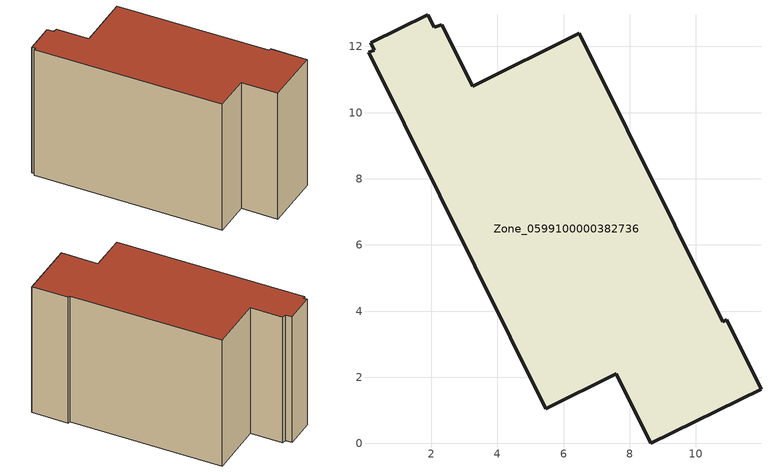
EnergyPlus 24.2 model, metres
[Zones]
Zone_0599100000382736
 floor ground (C_G): 1.89,12.96 2.1,12.58 2.32,12.66 3.25,10.8 6.47,12.4 10.8,3.67 10.94,3.74 11.97,1.64 8.63,0 7.6,2.1 5.46,1.05 0.1,11.82 0.28,11.88 0.17,12.11 z0
 wall outside (C_F): 5.46,1.05 7.6,2.1 8.63,0 11.97,1.64 10.94,3.74 10.8,3.67 6.47,12.4 3.25,10.8 2.32,12.66 2.1,12.58 1.89,12.96 0.17,12.11 0.28,11.88 0.1,11.82 5.46,1.05 z0:8.83
 roof outside (C_R): 2.1,12.58 1.89,12.96 0.17,12.11 0.28,11.88 0.1,11.82 5.46,1.05 7.6,2.1 8.63,0 11.97,1.64 10.94,3.74 10.8,3.67 6.47,12.4 3.25,10.8 2.32,12.66 z8.83
[BUILDING]
Pand.0599100000382736: North Axis=0; Terrain=City; Loads Convergence Tolerance Value=0.04; Temperature Convergence Tolerance Value=0.4; Solar Distribution=FullExterior; Maximum Number of Warmup Days=25; Minimum Number of Warmup Days=1
[Site:Location]
Rotterdam.The.Hague.AP_ZH_NLD Design_Conditions: Latitude=51.96; Longitude=4.45; Time Zone=1; Elevation=-4.5
[SITE:GROUNDTEMPERATURE:BUILDINGSURFACE]
18, 18, 18, 18, 18, 18, 18, 18, 18, 18, 18, 18
[MATERIAL] Thermal Absorptance=0.9; Solar Absorptance=0.7; Visible Absorptance=0.7
Name | Roughness | Thickness | Conductivity | Density | Specific Heat
G.TI.1992-2005 | MediumSmooth | 0.15 | 0.06 | 540 | 1210
F.TI.1992-2005 | Rough | 0.3 | 0.12 | 1920 | 840
R.TI.1992-2005 | MediumRough | 0.2 | 0.08 | 1500 | 1000
[CONSTRUCTION]
C_G: G.TI.1992-2005
C_F: F.TI.1992-2005
C_R: R.TI.1992-2005
[ZONE]
Zone_0599100000382736: Type=1; Multiplier=1; Ceiling Height=Autocalculate; Volume=Autocalculate; Floor Area=autocalculate; Part of Total Floor Area=Yes
[ZONEINFILTRATION:DESIGNFLOWRATE]
Infil_Zone_0599100000382736: Zone or ZoneList or Space or SpaceList=Zone_0599100000382736; Schedule=AlwaysOn; Design Flow Rate Calculation Method=Flow/Area; Flow Rate per Floor Area=0.0015; Constant Term Coefficient=1; Temperature Term Coefficient=0; Velocity Term Coefficient=0; Velocity Squared Term Coefficient=0
[HVACTEMPLATE:ZONE:IDEALLOADSAIRSYSTEM]
Zone_0599100000382736: Maximum Heating Supply Air Temperature=50; Minimum Cooling Supply Air Temperature=13; Maximum Heating Supply Air Humidity Ratio=0.0156; Minimum Cooling Supply Air Humidity Ratio=0.0077; Heating Limit=NoLimit; Cooling Limit=NoLimit; Dehumidification Control Type=ConstantSensibleHeatRatio; Cooling Sensible Heat Ratio=0.7; Dehumidification Setpoint=60; Humidification Control Type=None; Humidification Setpoint=30; Outdoor Air Method=None; Outdoor Air Flow Rate per Person=0.00944; Outdoor Air Flow Rate per Zone Floor Area=0; Outdoor Air Flow Rate per Zone=0; Demand Controlled Ventilation Type=None; Outdoor Air Economizer Type=NoEconomizer; Heat Recovery Type=None; Sensible Heat Recovery Effectiveness=0.7; Latent Heat Recovery Effectiveness=0.65
[ZONECONTROL:THERMOSTAT]
ThermostatControl_Zone_0599100000382736: Zone or ZoneList=Zone_0599100000382736; Control Type Schedule=DualSetpointControlType; Control 1=Thermostat_Zone_0599100000382736; Temperature Difference Between Cutout And Setpoint=0
[THERMOSTATSETPOINT:DUALSETPOINT]
Thermostat_Zone_0599100000382736: Heating Setpoint Temperature Schedule=HeatingSetpoint_Zone_0599100000382736; Cooling Setpoint Temperature Schedule=CoolingSetpoint_Zone_0599100000382736
[SCHEDULE:COMPACT]
HeatingSetpoint_Zone_0599100000382736: Through: 12/31, For: AllDays, Until: 24:00, 21
CoolingSetpoint_Zone_0599100000382736: Through: 12/31, For: AllDays, Until: 24:00, 24
DualSetpointControlType: Through: 12/31, For: AllDays, Until: 24:00, 4
AlwaysOn: Through: 12/31, For: AllDays, Until: 24:00, 1
